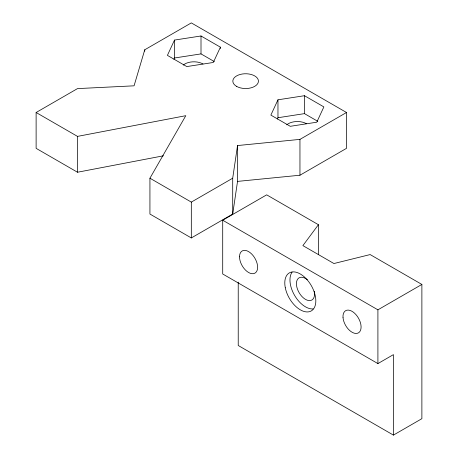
<?xml version="1.0" encoding="UTF-8"?>
<svg xmlns="http://www.w3.org/2000/svg" width="458" height="458" viewBox="0 0 458 458"><rect width="100%" height="100%" fill="white"/><g stroke="black" fill="none" stroke-linecap="round" stroke-linejoin="round"><path stroke-width="0.69" d="M232.704 214.052L232.704 178.208L237.536 145.552L299.956 139.381L346.511 112.502L346.511 148.34L299.956 175.225L237.536 181.397L232.704 214.052L191.318 237.942L149.932 214.052L149.932 178.208L185.799 115.685L77.505 136.392L36.119 112.502L36.119 148.34L77.505 172.237L163.443 155.8M346.511 112.502L191.318 22.9L144.757 49.779L134.068 85.818L77.505 88.606L36.119 112.502M174.504 40.075L167.405 55.372L186.801 66.576L213.302 62.471L220.407 47.174L201.005 35.976L174.504 40.075L174.504 57.994L173.914 59.271M277.966 99.81L270.867 115.107L290.269 126.311L316.77 122.206L323.869 106.909L304.467 95.711L277.966 99.81L277.966 117.729L277.376 119.006M393.428 435.1L393.428 354.629L377.907 363.589L222.708 273.987L222.708 220.229L266.682 194.839L318.413 224.706L302.893 245.614L333.934 263.533L370.144 254.574L421.881 284.441L421.881 418.675L393.428 435.1L238.229 345.498L238.229 282.122M149.932 178.208L191.318 202.104L232.704 178.208M222.708 220.229L377.907 309.831L421.881 284.441M174.504 57.994L201.005 53.895L214.344 61.595M277.966 117.729L304.467 113.63L317.806 121.33M377.907 309.831L377.907 363.589M318.413 224.706L318.413 254.705M304.467 95.711L304.467 113.63M299.956 139.381L299.956 175.225M237.536 145.552L237.536 181.397M220.407 47.174L220.407 48.554M201.005 35.976L201.005 53.895M191.318 202.104L191.318 237.942M144.757 49.779L144.757 51.187M77.505 136.392L77.505 172.237M183.257 65.088A12.801 7.391 0 0 1 202.957 63.965M286.719 124.822A12.801 7.391 0 0 1 306.419 123.7M314.228 291.265A12.801 7.391 60 0 1 306.425 299.864A12.801 7.391 60 0 1 296.44 283.153A12.801 7.391 60 0 1 307.364 279.786M313.152 308.927A21.95 12.669 60 0 1 294.437 295.135A21.95 12.669 60 0 1 292.089 272.132M236.586 86.367A12.801 7.391 0 0 0 258.003 83.053A12.801 7.391 0 0 0 242.322 74.001A12.801 7.391 0 0 0 236.586 86.367M343.008 317.308A12.801 7.391 60 0 0 357.114 333.361A12.801 7.391 60 0 0 355.992 314.657A12.801 7.391 60 0 0 343.008 317.308M239.523 256.818A12.801 7.391 60 0 0 253.102 273.707A12.801 7.391 60 0 0 253.102 255.604A12.801 7.391 60 0 0 239.523 256.818M285.294 287.767A21.95 12.669 60 0 0 311.211 310.959A21.95 12.669 60 0 0 304.421 277.004A21.95 12.669 60 0 0 285.294 287.767"/></g></svg>
